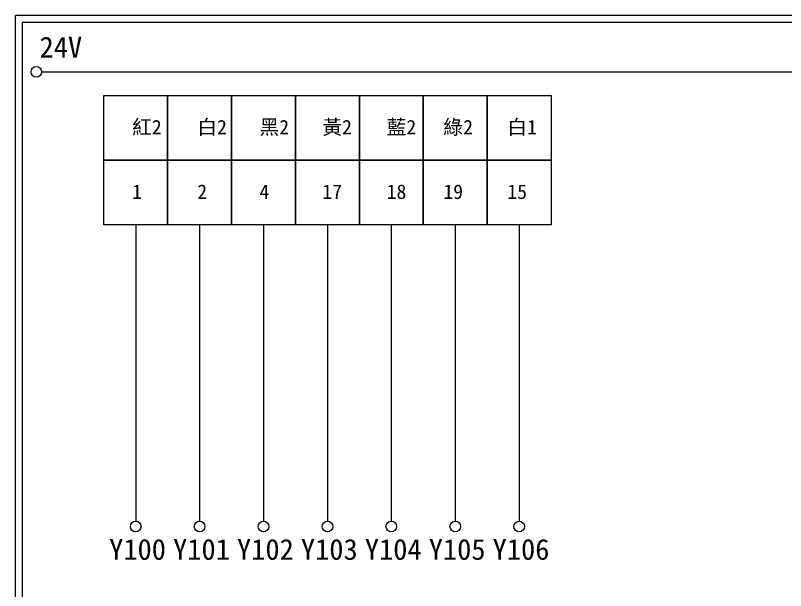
# Model space of a CAD drawing. Extents: x 926 to 1213, y 3 to 207.
# Drawn here: x 925.7 to 1058.6, y 107.6 to 207 of the extents above; entities that cross this region are included whole.
import ezdxf

# ---------------------------------------------------------------- set-up
doc = ezdxf.new("R2010")
doc.units = 0
doc.layers.get('0').update_dxf_attribs({"linetype": 'CONTINUOUS'})
doc.layers.add('圖框層', color=7, linetype='CONTINUOUS')
doc.layers.add('標尺寸層', color=3, linetype='CONTINUOUS')
doc.styles.add('STSL', font='KAIU.TTF')

msp = doc.modelspace()

# ---------------------------------------------------------------- linework, layer by layer
for points in [[(940.98, 193.14), (952.01, 193.14), (952.01, 181.98), (940.98, 181.98)], [(952.01, 193.14), (963.04, 193.14), (963.04, 181.98), (952.01, 181.98)], [(963.04, 193.14), (974.06, 193.14), (974.06, 181.98), (963.04, 181.98)], [(974.06, 193.14), (985.09, 193.14), (985.09, 181.98), (974.06, 181.98)], [(985.09, 193.14), (996.12, 193.14), (996.12, 181.98), (985.09, 181.98)], [(996.12, 193.14), (1007.14, 193.14), (1007.14, 181.98), (996.12, 181.98)], [(1007.14, 193.14), (1018.17, 193.14), (1018.17, 181.98), (1007.14, 181.98)], [(940.98, 181.98), (952.01, 181.98), (952.01, 170.82), (940.98, 170.82)], [(952.01, 181.98), (963.04, 181.98), (963.04, 170.82), (952.01, 170.82)], [(963.04, 181.98), (974.06, 181.98), (974.06, 170.82), (963.04, 170.82)], [(974.06, 181.98), (985.09, 181.98), (985.09, 170.82), (974.06, 170.82)], [(985.09, 181.98), (996.12, 181.98), (996.12, 170.82), (985.09, 170.82)], [(996.12, 181.98), (1007.14, 181.98), (1007.14, 170.82), (996.12, 170.82)], [(1007.14, 181.98), (1018.17, 181.98), (1018.17, 170.82), (1007.14, 170.82)]]:
    msp.add_lwpolyline(points, close=True)
at = {"layer": '圖框層', "color": 7}
for p, q in [((1212.74, 206.97), (925.74, 206.97)), ((925.74, 3), (925.74, 206.97)), ((1211.49, 205.72), (926.99, 205.72)), ((926.99, 4.25), (926.99, 205.72))]:
    msp.add_line(p, q, dxfattribs=at)
at = {"layer": '標尺寸層', "color": 7}
msp.add_line((930.28, 197.22), (1207.88, 197.22), dxfattribs=at)
at = {"layer": '標尺寸層'}
for p, q in [((946.5, 170.82), (946.5, 119.62)), ((957.52, 170.82), (957.52, 119.62)), ((968.55, 170.82), (968.55, 119.62)), ((979.58, 170.82), (979.58, 119.62)), ((990.6, 170.82), (990.6, 119.62)), ((1001.63, 170.82), (1001.63, 119.62)), ((1012.66, 170.82), (1012.66, 119.62))]:
    msp.add_line(p, q, dxfattribs=at)
at = {"layer": '標尺寸層', "color": 7}
for centre in [(929.36, 197.22), (946.5, 118.7), (957.52, 118.7), (968.55, 118.7), (979.58, 118.7), (990.6, 118.7), (1001.63, 118.7), (1012.66, 118.7)]:
    msp.add_circle(centre, 0.92, dxfattribs=at)

# ---------------------------------------------------------------- texts
at = {"layer": '圖框層', "color": 4, "style": 'STSL'}
for s, height, p in [('24V', 3.6, (929.91, 199.68)), ('紅2', 2.5, (945.87, 186.43)), ('白2', 2.5, (957.12, 186.43)), ('黑2', 2.5, (967.85, 186.43)), ('黃2', 2.5, (978.7, 186.43)), ('藍2', 2.5, (989.79, 186.43)), ('綠2', 2.5, (999.58, 186.43)), ('白1', 2.5, (1010.61, 186.43)), ('1', 2.5, (945.87, 175.27)), ('2', 2.5, (957.12, 175.27)), ('4', 2.5, (967.85, 175.27)), ('17', 2.5, (978.7, 175.27)), ('18', 2.5, (989.79, 175.27)), ('19', 2.5, (999.58, 175.27)), ('15', 2.5, (1010.61, 175.27)), ('Y100', 3.6, (941.92, 112.96)), ('Y101', 3.6, (952.95, 112.96)), ('Y102', 3.6, (963.98, 112.96)), ('Y103', 3.6, (975, 112.96)), ('Y104', 3.6, (986.03, 112.96)), ('Y105', 3.6, (997.06, 112.96)), ('Y106', 3.6, (1008.08, 112.96))]:
    msp.add_text(s, height=height, dxfattribs=at).set_placement(p)

doc.saveas('drawing.dxf')
